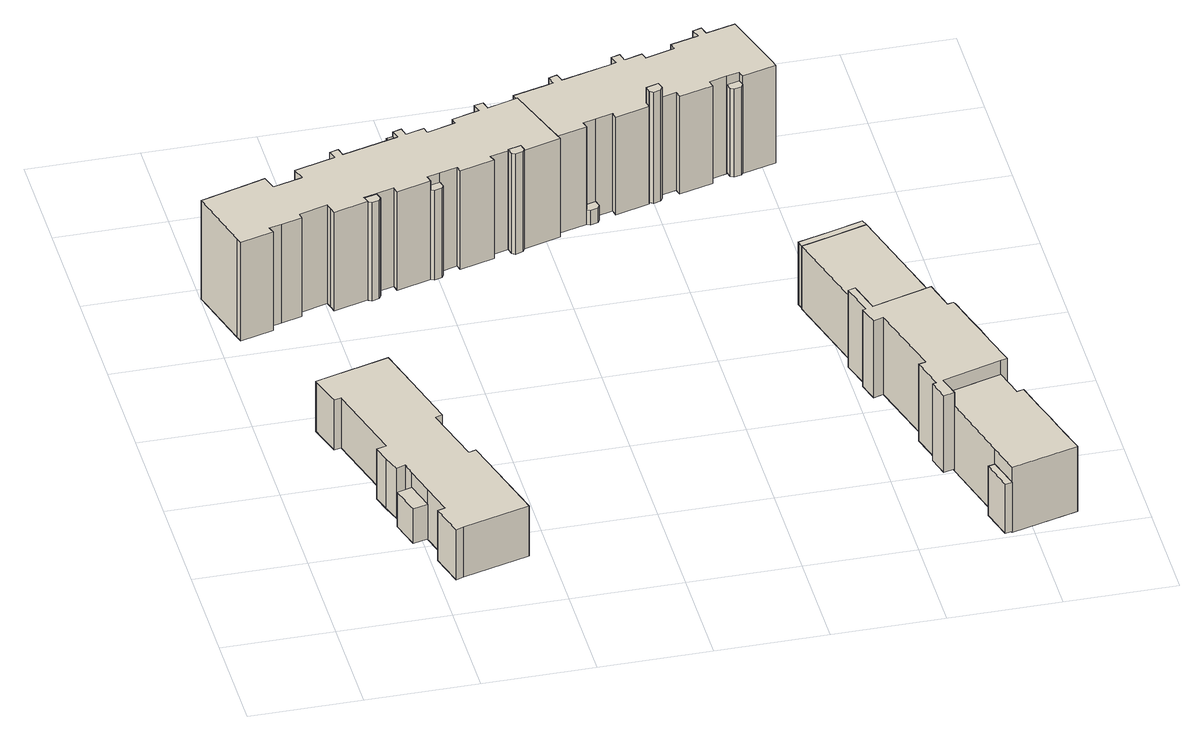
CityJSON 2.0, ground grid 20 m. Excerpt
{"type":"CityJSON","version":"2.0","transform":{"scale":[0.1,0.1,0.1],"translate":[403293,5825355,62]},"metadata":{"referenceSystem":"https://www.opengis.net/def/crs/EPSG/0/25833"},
"CityObjects":{
"building1":{"type":"Building","attributes":{"Gemeindeschluessel":"11000010","BezugspunktDach":"2200","function":"31001_2523","measuredHeight":7.11,"storeysAboveGround":1},"address":[{"country":"Germany","locality":"Berlin","thoroughfareNumber":"20 (1)","thoroughfareName":"Rosenbecker Straße"}],"geometry":[{"type":"Solid","lod":"1","boundaries":[[[[0,1,2,3]],[[4,5,6,7]],[[4,7,3,2]],[[5,4,2,1]],[[6,5,1,0]],[[7,6,0,3]]]]}]},
"building2":{"type":"Building","attributes":{"Gemeindeschluessel":"11000010","BezugspunktDach":"2200","function":"31001_1010","measuredHeight":10.27,"storeysAboveGround":3},"address":[{"country":"Germany","locality":"Berlin","thoroughfareNumber":"20, 22","thoroughfareName":"Rosenbecker Straße"}],"geometry":[{"type":"Solid","lod":"1","boundaries":[[[[8,9,10,11,12,13,14,15,16,17,18,19,20,21,22,23,24,25,26,27,28]],[[29,30,31,32,33,34,35,36,37,38,39,40,41,42,43,44,45,46,47,48,49]],[[29,49,28,27]],[[30,29,27,26]],[[31,30,26,25]],[[32,31,25,24]],[[33,32,24,23]],[[34,33,23,22]],[[35,34,22,21]],[[36,35,21,20]],[[37,36,20,19]],[[38,37,19,18]],[[39,38,18,17]],[[40,39,17,16]],[[41,40,16,15]],[[42,41,15,14]],[[43,42,14,13]],[[44,43,13,12]],[[45,44,12,11]],[[46,45,11,10]],[[47,46,10,9]],[[48,47,9,8]],[[49,48,8,28]]]]}]},
"building3":{"type":"Building","attributes":{"Gemeindeschluessel":"11000010","BezugspunktDach":"2200","function":"51009_1610","measuredHeight":12.9,"storeysAboveGround":0},"address":[{"country":"Germany","locality":"Berlin"}],"geometry":[{"type":"Solid","lod":"1","boundaries":[[[[50,51,52,53]],[[54,55,56,57]],[[54,57,53,52]],[[55,54,52,51]],[[56,55,51,50]],[[57,56,50,53]]]]}]},
"building4":{"type":"Building","attributes":{"Gemeindeschluessel":"11000010","BezugspunktDach":"2200","function":"51009_1610","measuredHeight":20.27,"storeysAboveGround":0},"address":[{"country":"Germany","locality":"Berlin"}],"geometry":[{"type":"Solid","lod":"1","boundaries":[[[[58,59,60,61,62,63,64]],[[65,66,67,68,69,70,71]],[[65,71,64,63]],[[66,65,63,62]],[[67,66,62,61]],[[68,67,61,60]],[[69,68,60,59]],[[70,69,59,58]],[[71,70,58,64]]]]}]},
"building5":{"type":"Building","attributes":{"Gemeindeschluessel":"11000010","BezugspunktDach":"2200","function":"31001_1010","measuredHeight":20.35,"storeysAboveGround":6},"address":[{"country":"Germany","locality":"Berlin","thoroughfareNumber":"30, 32, 34, 36","thoroughfareName":"Rosenbecker Straße"}],"geometry":[{"type":"Solid","lod":"1","boundaries":[[[[72,73,74,75,76,77,78,79,80,81,82,83,84,85,86,87,88,89,90,91,92,93,94,95,96,97,98,99,100,101,102,103,104,105,106,107,108,109,110,111,112,113,114,115,116,117,118,119,120,121,122,123,124,125,126]],[[127,128,129,130,131,132,133,134,135,136,137,138,139,140,141,142,143,144,145,146,147,148,149,150,151,152,153,154,155,156,157,158,159,160,161,162,163,164,165,166,167,65,71,70,168,169,170,171,172,173,174,175,176,177,178]],[[127,178,126,125]],[[128,127,125,124]],[[129,128,124,123]],[[130,129,123,122]],[[131,130,122,121]],[[132,131,121,120]],[[133,132,120,119]],[[134,133,119,118]],[[135,134,118,117]],[[136,135,117,116]],[[137,136,116,115]],[[138,137,115,114]],[[139,138,114,113]],[[140,139,113,112]],[[141,140,112,111]],[[142,141,111,110]],[[143,142,110,109]],[[144,143,109,108]],[[145,144,108,107]],[[146,145,107,106]],[[147,146,106,105]],[[148,147,105,104]],[[149,148,104,103]],[[150,149,103,102]],[[151,150,102,101]],[[152,151,101,100]],[[153,152,100,99]],[[154,153,99,98]],[[155,154,98,97]],[[156,155,97,96]],[[157,156,96,95]],[[158,157,95,94]],[[159,158,94,93]],[[160,159,93,92]],[[161,160,92,91]],[[162,161,91,90]],[[163,162,90,89]],[[164,163,89,88]],[[165,164,88,87]],[[166,165,87,86]],[[167,166,86,85]],[[65,167,85,84]],[[71,65,84,83]],[[70,71,83,82]],[[168,70,82,81]],[[169,168,81,80]],[[170,169,80,79]],[[171,170,79,78]],[[172,171,78,77]],[[173,172,77,76]],[[174,173,76,75]],[[175,174,75,74]],[[176,175,74,73]],[[177,176,73,72]],[[178,177,72,126]]]]}]},
"building6":{"type":"Building","attributes":{"Gemeindeschluessel":"11000010","BezugspunktDach":"2200","function":"51009_1610","measuredHeight":18.82,"storeysAboveGround":0},"address":[{"country":"Germany","locality":"Berlin"}],"geometry":[{"type":"Solid","lod":"1","boundaries":[[[[179,180,181,182]],[[183,184,185,186]],[[183,186,182,181]],[[184,183,181,180]],[[185,184,180,179]],[[186,185,179,182]]]]}]},
"building7":{"type":"Building","attributes":{"Gemeindeschluessel":"11000010","BezugspunktDach":"2200","function":"51009_1610","measuredHeight":18.46,"storeysAboveGround":0},"address":[{"country":"Germany","locality":"Berlin"}],"geometry":[{"type":"Solid","lod":"1","boundaries":[[[[187,188,189,190,191,192,193]],[[194,195,196,197,198,199,200]],[[194,200,193,192]],[[195,194,192,191]],[[196,195,191,190]],[[197,196,190,189]],[[198,197,189,188]],[[199,198,188,187]],[[200,199,187,193]]]]}]},
"building8":{"type":"Building","attributes":{"Gemeindeschluessel":"11000010","BezugspunktDach":"2200","function":"51009_1610","measuredHeight":16.52,"storeysAboveGround":0},"address":[{"country":"Germany","locality":"Berlin"}],"geometry":[{"type":"Solid","lod":"1","boundaries":[[[[201,202,203,204]],[[205,206,207,208]],[[205,208,204,203]],[[206,205,203,202]],[[207,206,202,201]],[[208,207,201,204]]]]}]},
"building9":{"type":"Building","attributes":{"Gemeindeschluessel":"11000010","BezugspunktDach":"2200","function":"51009_1610","measuredHeight":20.54,"storeysAboveGround":0},"address":[{"country":"Germany","locality":"Berlin"}],"geometry":[{"type":"Solid","lod":"1","boundaries":[[[[209,210,211,212,213,214,215]],[[157,156,216,217,218,219,158]],[[157,158,215,214]],[[156,157,214,213]],[[216,156,213,212]],[[217,216,212,211]],[[218,217,211,210]],[[219,218,210,209]],[[158,219,209,215]]]]}]},
"building10":{"type":"Building","attributes":{"Gemeindeschluessel":"11000010","BezugspunktDach":"2200","function":"51009_1610","measuredHeight":17.11,"storeysAboveGround":0},"address":[{"country":"Germany","locality":"Berlin"}],"geometry":[{"type":"Solid","lod":"1","boundaries":[[[[220,221,222,223]],[[224,225,226,227]],[[224,227,223,222]],[[225,224,222,221]],[[226,225,221,220]],[[227,226,220,223]]]]}]},
"building11":{"type":"Building","attributes":{"Gemeindeschluessel":"11000010","BezugspunktDach":"2200","function":"51009_1610","measuredHeight":3,"storeysAboveGround":0},"address":[{"country":"Germany","locality":"Berlin"}],"geometry":[{"type":"Solid","lod":"1","boundaries":[[[[228,229,230,231,232,233,234]],[[235,236,237,238,239,240,241]],[[235,241,234,233]],[[236,235,233,232]],[[237,236,232,231]],[[238,237,231,230]],[[239,238,230,229]],[[240,239,229,228]],[[241,240,228,234]]]]}]},
"building12":{"type":"Building","attributes":{"Gemeindeschluessel":"11000010","BezugspunktDach":"2200","function":"51009_1610","measuredHeight":3.18,"storeysAboveGround":0},"address":[{"country":"Germany","locality":"Berlin"}],"geometry":[{"type":"Solid","lod":"1","boundaries":[[[[242,243,244,245]],[[246,247,248,249]],[[246,249,245,244]],[[247,246,244,243]],[[248,247,243,242]],[[249,248,242,245]]]]}]},
"building13":{"type":"Building","attributes":{"Gemeindeschluessel":"11000010","BezugspunktDach":"2200","function":"51009_1610","measuredHeight":22.97,"storeysAboveGround":0},"address":[{"country":"Germany","locality":"Berlin"}],"geometry":[{"type":"Solid","lod":"1","boundaries":[[[[250,251,252,253,254,255,256]],[[257,258,259,260,261,262,263]],[[257,263,256,255]],[[258,257,255,254]],[[259,258,254,253]],[[260,259,253,252]],[[261,260,252,251]],[[262,261,251,250]],[[263,262,250,256]]]]}]},
"building14":{"type":"Building","attributes":{"Gemeindeschluessel":"11000010","BezugspunktDach":"2200","function":"31001_1010","measuredHeight":20.12,"storeysAboveGround":6},"address":[{"country":"Germany","locality":"Berlin","thoroughfareNumber":"24, 26, 28","thoroughfareName":"Rosenbecker Straße"}],"geometry":[{"type":"Solid","lod":"1","boundaries":[[[[264,265,266,267,268,269,270,271,272,273,274,275,276,277,278,279,280,281,282,283,284,285,286,287,288,289,290,291,292,293,294,295,296,297,298,299,300,301,302,303,304,305]],[[306,307,308,309,310,311,312,313,314,315,316,317,318,319,320,321,322,323,324,325,326,327,328,329,330,331,332,333,334,335,336,337,338,339,340,341,342,343,344,345,346,347]],[[306,347,305,304]],[[307,306,304,303]],[[308,307,303,302]],[[309,308,302,301]],[[310,309,301,300]],[[311,310,300,299]],[[312,311,299,298]],[[313,312,298,297]],[[314,313,297,296]],[[315,314,296,295]],[[316,315,295,294]],[[317,316,294,293]],[[318,317,293,292]],[[319,318,292,291]],[[320,319,291,290]],[[321,320,290,289]],[[322,321,289,288]],[[323,322,288,287]],[[324,323,287,286]],[[325,324,286,285]],[[326,325,285,284]],[[327,326,284,283]],[[328,327,283,282]],[[329,328,282,281]],[[330,329,281,280]],[[331,330,280,279]],[[332,331,279,278]],[[333,332,278,277]],[[334,333,277,276]],[[335,334,276,275]],[[336,335,275,274]],[[337,336,274,273]],[[338,337,273,272]],[[339,338,272,271]],[[340,339,271,270]],[[341,340,270,269]],[[342,341,269,268]],[[343,342,268,267]],[[344,343,267,266]],[[345,344,266,265]],[[346,345,265,264]],[[347,346,264,305]]]]}]},
"building15":{"type":"Building","attributes":{"Gemeindeschluessel":"11000010","function":"31001_1010"},"address":[{"country":"Germany","locality":"Berlin","thoroughfareNumber":"44, 46, 48","thoroughfareName":"Eichhorster Straße"}],"children":["building15-1","building15-2","building15-3","building15-4","building15-5","building15-6","building15-7","building15-8"]},
"building15-1":{"type":"BuildingPart","attributes":{"BezugspunktDach":"2200","measuredHeight":10.07,"storeysAboveGround":5},"parents":["building15"],"geometry":[{"type":"Solid","lod":"1","boundaries":[[[[348,349,350,351]],[[352,353,354,355]],[[352,355,351,350]],[[354,353,349,348]],[[355,354,348,351]],[[353,352,350,349]]]]}]},
"building15-2":{"type":"BuildingPart","attributes":{"BezugspunktDach":"2200","measuredHeight":12.82,"storeysAboveGround":5},"parents":["building15"],"geometry":[{"type":"MultiSurface","lod":"1","boundaries":[[[356,357,358,359,360,361]],[[362,363,364,365,366,367]],[[362,367,361,360]],[[363,362,360,359]],[[364,363,359,358]],[[367,366,356,361]],[[368,365,364,358,357]],[[369,366,365,357,356]]]}]},
"building15-3":{"type":"BuildingPart","attributes":{"BezugspunktDach":"2200","measuredHeight":13.39,"storeysAboveGround":5},"parents":["building15"],"geometry":[{"type":"MultiSurface","lod":"1","boundaries":[[[370,371,372,373,374,375,376,377,378,379,380]],[[381,382,383,384,385,386,387,388,389,390,391]],[[381,391,392,393]],[[382,381,379,378]],[[383,382,378,377]],[[384,383,377,376]],[[385,384,376,375]],[[386,385,375,374],[394,395,396,397]],[[387,386,374,373]],[[388,387,373,372]],[[398,350,349,353,352,389,388,372,371]],[[390,389,371,370]],[[391,390,399,392]],[[393,392,380,379]],[[396,395,394,397]],[[352,353,349,350,398]],[[392,399,370,380]]]}]},
"building15-4":{"type":"BuildingPart","attributes":{"BezugspunktDach":"2200","measuredHeight":3.44,"storeysAboveGround":5},"parents":["building15"],"geometry":[{"type":"Solid","lod":"1","boundaries":[[[[396,400,401,397]],[[402,403,395,394]],[[402,394,397,401]],[[403,402,401,400]],[[395,403,400,396]],[[394,395,396,397]]]]}]},
"building15-5":{"type":"BuildingPart","attributes":{"BezugspunktDach":"2200","measuredHeight":13.03,"storeysAboveGround":5},"parents":["building15"],"geometry":[{"type":"MultiSurface","lod":"1","boundaries":[[[404,405,406,407,408,409,410,358,357,356]],[[411,412,413,414,415,416,417,418,419,420]],[[411,420,366,365]],[[412,411,357,365,364]],[[413,412,358,410]],[[414,413,410,409]],[[421,422,423,409,408]],[[416,415,408,407]],[[417,416,407,406]],[[418,417,406,424,425]],[[419,418,426,425,427]],[[420,419,404,356]],[[365,366,356,357,428]],[[364,365,357,358]],[[415,414,423,422,421]],[[425,424,406,405]],[[427,425,426,405,404]]]}]},
"building15-6":{"type":"BuildingPart","attributes":{"BezugspunktDach":"2200","measuredHeight":3.24,"storeysAboveGround":5},"parents":["building15"],"geometry":[{"type":"MultiSurface","lod":"1","boundaries":[[[421,429,430,422]],[[431,432,433,434]],[[431,434,422,430]],[[432,431,430,429]],[[433,432,429,421]],[[434,433,435,415,414,436]],[[436,414,415,435,421,422]]]}]},
"building15-7":{"type":"BuildingPart","attributes":{"BezugspunktDach":"2200","measuredHeight":3.13,"storeysAboveGround":5},"parents":["building15"],"geometry":[{"type":"MultiSurface","lod":"1","boundaries":[[[437,438,439,440]],[[441,442,443,444]],[[441,444,440,439]],[[442,441,439,438]],[[443,442,438,437]],[[444,443,445,446,447,440]],[[437,440,447,446,445]]]}]},
"building15-8":{"type":"BuildingPart","attributes":{"BezugspunktDach":"2200","measuredHeight":15.82,"storeysAboveGround":5},"parents":["building15"],"geometry":[{"type":"MultiSurface","lod":"1","boundaries":[[[448,449,450,451,452,453,454,455,456,457,458,459,460,461,462,463,464,465,466,467,468,469,470]],[[427,425,424,471,472,473,474,447,446,475,393,392,399,476,477,478,479,480,481,482,483,484,485]],[[427,485,470,469]],[[405,404,427,469,468]],[[406,405,468,467]],[[471,424,467,466]],[[472,471,466,465]],[[473,472,465,464]],[[474,473,464,463]],[[447,474,463,462]],[[446,437,440,447,462,461]],[[475,446,461,460]],[[393,475,460,459]],[[380,379,486,459,458]],[[370,380,458,457]],[[476,399,457,456]],[[477,476,456,455]],[[478,477,455,454]],[[479,478,454,453]],[[480,479,453,452]],[[481,480,452,451]],[[482,481,451,450]],[[483,482,450,449]],[[484,483,449,448]],[[485,484,448,470]],[[425,427,404,405]],[[487,424,425,488,405,406]],[[447,440,437,446]],[[392,393,486,379,380]],[[399,392,380,370]]]}]},
"building16":{"type":"Building","attributes":{"Gemeindeschluessel":"11000010","BezugspunktDach":"2200","function":"51009_1610","measuredHeight":5.53,"storeysAboveGround":0},"address":[{"country":"Germany","locality":"Berlin"}],"geometry":[{"type":"Solid","lod":"1","boundaries":[[[[489,490,491,492]],[[493,494,495,496]],[[493,496,492,491]],[[494,493,491,490]],[[495,494,490,489]],[[496,495,489,492]]]]}]},
"building17":{"type":"Building","attributes":{"Gemeindeschluessel":"11000010","BezugspunktDach":"2200","function":"51009_1610","measuredHeight":18.16,"storeysAboveGround":0},"address":[{"country":"Germany","locality":"Berlin"}],"geometry":[{"type":"Solid","lod":"1","boundaries":[[[[497,498,499,500,501,502,503]],[[504,505,506,507,508,509,510]],[[504,510,503,502]],[[505,504,502,501]],[[506,505,501,500]],[[507,506,500,499]],[[508,507,499,498]],[[509,508,498,497]],[[510,509,497,503]]]]}]}
},
"vertices":[
[182,207,79],[209,214,79],[194,268,79],[167,260,79],[194,268,8],[209,214,8],[182,207,8],[167,260,8],
[116,498,110],[129,501,110],[171,351,110],[153,346,110],[162,315,110],[172,285,110],[188,290,110],[194,268,110],[209,214,110],[225,156,110],[211,152,110],[228,91,110],[242,96,110],[362,129,110],[313,305,110],[300,301,110],[269,411,110],[282,415,110],[232,594,110],[112,561,110],[99,557,110],[112,561,7],[232,594,7],[282,415,7],[269,411,7],[300,301,7],[313,305,7],[362,129,7],[242,96,7],[228,91,7],[211,152,7],[225,156,7],[209,214,7],[194,268,7],[188,290,7],[172,285,7],[162,315,7],[153,346,7],[171,351,7],[129,501,7],[116,498,7],[99,557,7],
[234,1034,139],[246,1037,139],[241,1053,139],[229,1050,139],[241,1053,10],[246,1037,10],[234,1034,10],[229,1050,10],
[271,903,207],[271,902,207],[277,899,207],[290,902,207],[294,909,207],[290,921,207],[267,915,207],[290,921,5],[294,909,5],[290,902,5],[277,899,5],[271,902,5],[271,903,5],[267,915,5],
[34,850,208],[37,839,208],[97,855,208],[93,867,208],[116,873,208],[153,883,208],[151,894,208],[203,909,208],[206,898,208],[209,886,208],[271,903,208],[267,915,208],[290,921,208],[322,930,208],[325,918,208],[386,935,208],[383,947,208],[406,953,208],[438,962,208],[441,951,208],[503,968,208],[499,979,208],[532,988,208],[555,994,208],[558,983,208],[625,1002,208],[621,1013,208],[617,1025,208],[582,1131,208],[561,1125,208],[527,1115,208],[523,1131,208],[507,1127,208],[512,1111,208],[500,1108,208],[462,1097,208],[465,1086,208],[413,1071,208],[410,1083,208],[377,1074,208],[373,1090,208],[357,1085,208],[362,1069,208],[350,1066,208],[261,1042,208],[257,1058,208],[241,1053,208],[246,1037,208],[234,1034,208],[173,1017,208],[180,994,208],[127,980,208],[119,1006,208],[90,997,208],[1,970,208],[90,997,5],[119,1006,5],[127,980,5],[180,994,5],[173,1017,5],[234,1034,5],[246,1037,5],[241,1053,5],[257,1058,5],[261,1042,5],[350,1066,5],[362,1069,5],[357,1085,5],[373,1090,5],[377,1074,5],[410,1083,5],[413,1071,5],[465,1086,5],[462,1097,5],[500,1108,5],[512,1111,5],[507,1127,5],[523,1131,5],[527,1115,5],[561,1125,5],[582,1131,5],[617,1025,5],[621,1013,5],[625,1002,5],[558,983,5],[555,994,5],[532,988,5],[499,979,5],[503,968,5],[441,951,5],[438,962,5],[406,953,5],[383,947,5],[386,935,5],[325,918,5],[322,930,5],[209,886,5],[206,898,5],[203,909,5],[151,894,5],[153,883,5],[116,873,5],[93,867,5],[97,855,5],[37,839,5],[34,850,5],[1,970,5],
[350,1066,199],[362,1069,199],[357,1085,199],[345,1082,199],[357,1085,11],[362,1069,11],[350,1066,11],[345,1082,11],
[386,935,190],[386,934,190],[392,931,190],[406,935,190],[409,941,190],[406,953,190],[383,947,190],[406,953,6],[409,941,6],[406,935,6],[392,931,6],[386,934,6],[386,935,6],[383,947,6],
[500,1108,175],[512,1111,175],[507,1127,175],[495,1124,175],[507,1127,10],[512,1111,10],[500,1108,10],[495,1124,10],
[535,975,211],[541,972,211],[555,976,211],[558,982,211],[558,983,211],[555,994,211],[532,988,211],[558,982,5],[555,976,5],[541,972,5],[535,975,5],
[639,1159,181],[651,1163,181],[647,1178,181],[635,1175,181],[647,1178,10],[651,1163,10],[639,1159,10],[635,1175,10],
[676,1028,35],[676,1027,35],[682,1024,35],[696,1028,35],[699,1034,35],[696,1047,35],[673,1040,35],[696,1047,5],[699,1034,5],[696,1028,5],[682,1024,5],[676,1027,5],[676,1028,5],[673,1040,5],
[755,1191,41],[767,1195,41],[762,1211,41],[750,1208,41],[762,1211,10],[767,1195,10],[755,1191,10],[750,1208,10],
[791,1060,236],[792,1060,236],[798,1056,236],[811,1060,236],[815,1066,236],[811,1079,236],[789,1072,236],[811,1079,7],[815,1066,7],[811,1060,7],[798,1056,7],[792,1060,7],[791,1060,7],[789,1072,7],
[582,1131,205],[617,1025,205],[621,1013,205],[676,1028,205],[673,1040,205],[696,1047,205],[727,1055,205],[730,1043,205],[791,1060,205],[789,1072,205],[811,1079,205],[844,1088,205],[847,1076,205],[908,1093,205],[905,1105,205],[937,1114,205],[960,1120,205],[963,1108,205],[1024,1125,205],[1021,1137,205],[1012,1166,205],[985,1255,205],[932,1241,205],[928,1257,205],[912,1252,205],[917,1236,205],[905,1233,205],[867,1223,205],[870,1211,205],[818,1196,205],[814,1208,205],[782,1199,205],[778,1215,205],[762,1211,205],[767,1195,205],[755,1191,205],[667,1167,205],[662,1183,205],[647,1178,205],[651,1163,205],[639,1159,205],[578,1143,205],[639,1159,4],[651,1163,4],[647,1178,4],[662,1183,4],[667,1167,4],[755,1191,4],[767,1195,4],[762,1211,4],[778,1215,4],[782,1199,4],[814,1208,4],[818,1196,4],[870,1211,4],[867,1223,4],[905,1233,4],[917,1236,4],[912,1252,4],[928,1257,4],[932,1241,4],[985,1255,4],[1012,1166,4],[1021,1137,4],[1024,1125,4],[963,1108,4],[960,1120,4],[937,1114,4],[905,1105,4],[908,1093,4],[847,1076,4],[844,1088,4],[811,1079,4],[789,1072,4],[791,1060,4],[730,1043,4],[727,1055,4],[696,1047,4],[673,1040,4],[676,1028,4],[621,1013,4],[617,1025,4],[582,1131,4],[578,1143,4],
[1150,9,106],[1163,12,106],[1147,69,106],[1135,66,106],[1147,69,5],[1163,12,5],[1150,9,5],[1135,66,5],
[969,709,135],[1029,726,135],[1088,743,135],[1084,755,135],[1026,738,135],[966,721,135],[1026,738,7],[1084,755,7],[1088,743,7],[1029,726,7],[969,709,7],[966,721,7],[1029,726,57],[969,709,77],
[1110,204,137],[1147,69,137],[1163,12,137],[1283,45,137],[1266,103,137],[1258,134,137],[1249,164,137],[1233,223,137],[1221,220,137],[1206,274,137],[1099,242,137],[1206,274,3],[1221,220,3],[1233,223,3],[1249,164,3],[1258,134,3],[1266,103,3],[1283,45,3],[1163,12,3],[1147,69,3],[1110,204,3],[1099,242,3],[1099,242,7],[1206,274,7],[1258,134,5],[1266,103,5],[1266,103,39],[1258,134,39],[1147,69,97],[1110,204,7],
[1294,111,39],[1285,142,39],[1285,142,5],[1294,111,5],
[1018,532,135],[1034,474,135],[1142,506,135],[1153,509,135],[1137,566,135],[1129,596,135],[1120,628,135],[1029,726,5],[1088,743,5],[1120,628,5],[1129,596,5],[1137,566,5],[1153,509,5],[1142,506,5],[1034,474,5],[1018,532,5],[969,709,5],[1137,566,36],[1129,596,36],[1129,596,15],[1142,506,7],[1034,474,7],[1034,474,85],[1018,532,7],[1029,726,71],
[1167,574,36],[1158,604,36],[1158,604,4],[1167,574,4],[1137,566,4],[1129,596,4],[1137,566,17],[1129,596,11],
[1202,334,37],[1230,342,37],[1221,375,37],[1193,368,37],[1221,375,6],[1230,342,6],[1202,334,6],[1193,368,6],[1202,334,17],[1202,334,7],[1193,368,7],
[1022,470,165],[1016,468,165],[1026,433,165],[1044,439,165],[1083,299,165],[1071,296,165],[1087,238,165],[1080,236,165],[1090,199,165],[1110,204,165],[1099,242,165],[1206,274,165],[1218,278,165],[1202,334,165],[1193,368,165],[1184,398,165],[1170,450,165],[1168,454,165],[1157,451,165],[1142,506,165],[1034,474,165],[1018,532,165],[1005,528,165],[1157,451,7],[1168,454,7],[1170,450,7],[1184,398,7],[1218,278,7],[1090,199,7],[1080,236,7],[1087,238,7],[1071,296,7],[1083,299,7],[1044,439,7],[1026,433,7],[1016,468,7],[1022,470,7],[1005,528,7],[1206,274,69],[1142,506,103],[1034,474,120],
[905,1233,65],[917,1236,65],[912,1252,65],[901,1249,65],[912,1252,10],[917,1236,10],[905,1233,10],[901,1249,10],
[940,1101,188],[946,1098,188],[960,1101,188],[963,1107,188],[963,1108,188],[960,1120,188],[937,1114,188],[960,1120,7],[963,1108,7],[963,1107,7],[960,1101,7],[946,1098,7],[940,1101,7],[937,1114,7]
]}
